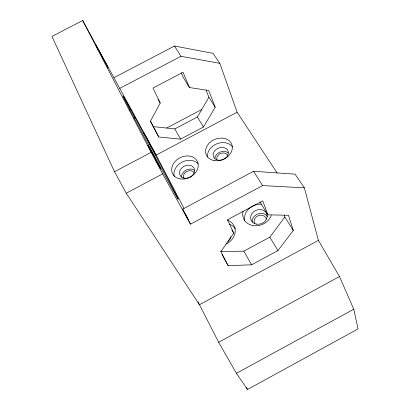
<?xml version="1.0" encoding="UTF-8"?>
<svg xmlns="http://www.w3.org/2000/svg" width="410" height="410" viewBox="0 0 410 410"><rect width="100%" height="100%" fill="white"/><g stroke="black" fill="none" stroke-linecap="round" stroke-linejoin="round"><path stroke-width="0.61" d="M189.482 87.571L183.019 72.273L152.94 88.068L160.208 102.982L150.485 121.109L158.793 137.017L180.584 139.123L203.457 127.013L215.194 107.215L208.644 90.451L189.482 87.571L183.198 77.367L181.261 72.821M150.306 121.099L153.191 126.618L174.824 128.919L197.41 116.983L208.874 97.242L206.122 90.277M267.884 214.835L262.764 200.869L227.535 219.76L233.746 233.172L220.862 251.643L228.078 265.613L251.586 264.824L277.954 250.587L293.309 230.44L288.455 215.276L267.884 214.835L259.935 201.94M220.524 251.591L243.868 251.161L269.857 237.159L284.796 217.013L284.212 215.235M198.01 301.857L218.653 342.268L236.421 373.336L247.486 389.5L358.063 328.907L353.768 309.207L339.495 276.55L318.411 240.388L304.374 187.841L295.077 174.147L253.539 171.283L182.655 209.131L190.491 224.162L262.569 185.586L304.374 187.841M236.421 373.336L353.768 309.207M218.653 342.268L339.495 276.55M318.411 240.388L199.409 304.732L126.239 193.212L114.518 171.718L51.937 36.439L82.687 20.5L156.128 155.088L184.013 208.357M126.239 193.212L162.637 173.886L190.491 224.162M114.518 171.718L151.121 152.346L82.687 20.5M156.128 155.088L237.113 112.207L219.816 63.319L213.046 53.356L174.486 46.028L114.082 77.623M134.029 118.203L135.146 117.614A53.387 0.559 61.9 0 1 169.555 182.091A53.387 0.559 61.9 0 1 172.912 190.004L168.659 182.291A54.279 0.574 61.9 0 1 131.595 112.95A54.279 0.574 61.9 0 1 130.693 109.475L129.581 110.059M166.691 128.023L201.715 109.521M119.699 88.396L180.964 56.298L219.816 63.319M237.113 112.207L277.15 173.02M208.874 97.242L215.194 107.215M284.796 217.013L293.309 230.44M174.486 46.028L180.964 56.298M253.539 171.283L262.569 185.586M197.41 116.983L203.457 127.013M269.857 237.159L277.954 250.587M158.034 99.138L160.208 102.982M231.886 229.877L233.746 233.172M174.824 128.919L180.584 139.123M243.868 251.161L251.586 264.824M182.655 209.131L188.533 219.76M130.693 109.475L135.146 117.614M153.191 126.618L158.793 137.017M222.035 254.395L228.078 265.613M151.121 152.346L162.637 173.886M246.354 387.204L247.486 389.5M174.281 176.541A13.709 10.891 -26.6 0 1 181.845 162.257A13.709 10.891 -26.6 0 1 198.148 163.857M244.688 220.795A14.765 12.587 -20.4 0 1 251.858 206.502M252.406 206.194A14.765 12.587 -20.4 0 1 261.539 204.19M229.19 224.142A14.78 12.659 -26.6 0 1 235.36 228.888M230.784 236.539A8.446 7.231 -26.6 0 1 227.965 241.464M227.294 220.047A14.924 12.725 -26.6 0 1 235.207 231.506A14.924 12.725 -26.6 0 1 225.859 244.124M271.261 215.44A14.903 12.654 -20.4 0 1 253.318 225.597A14.903 12.654 -20.4 0 1 243.089 211.094M181.517 177.099A7.775 6.201 -26.6 0 1 186.002 170.135A7.775 6.201 -26.6 0 1 194.381 170.258M214.896 158.245A7.759 6.17 -22.6 0 1 220.124 152.059A7.759 6.17 -22.6 0 1 228.144 152.884M252.17 222.23A8.364 7.16 -20.3 0 1 257.962 213.928A8.364 7.16 -20.3 0 1 267.658 216.69M207.573 156.984A13.684 10.839 -22.6 0 1 216.782 143.818A13.684 10.839 -22.6 0 1 232.46 146.903M254.815 223.588A6.273 5.371 -20.3 0 1 258.29 215.691A6.273 5.371 -20.3 0 1 266.367 218.966M216.823 159.357A5.817 4.628 -22.6 0 1 220.688 153.473A5.817 4.628 -22.6 0 1 227.509 155.031M183.823 178.268A5.827 4.648 -26.6 0 1 186.74 171.477A5.827 4.648 -26.6 0 1 194.114 172.794M160.659 168.802L147.969 145.371L160.659 168.802M107.963 67.496L95.889 45.141L107.963 67.496M155.744 154.903L143.633 132.491L155.744 154.903M180.18 178.893A13.832 10.926 -26.6 0 0 198.086 163.595A13.832 10.926 -26.6 0 0 176.572 160.038A13.832 10.926 -26.6 0 0 180.18 178.893M214.486 160.643A13.807 10.88 -22.7 0 0 232.121 145.504A13.807 10.88 -22.7 0 0 210.212 142.193A13.807 10.88 -22.7 0 0 214.486 160.643M256.352 224.126A8.436 7.19 -20.4 0 0 266.997 214.64A8.436 7.19 -20.4 0 0 253.318 212.021A8.436 7.19 -20.4 0 0 256.352 224.126M218.202 160.172A7.821 6.191 -22.6 0 0 228.226 151.613A7.821 6.191 -22.6 0 0 215.824 149.65A7.821 6.191 -22.6 0 0 218.202 160.172M184.341 178.186A7.836 6.222 -26.6 0 0 194.514 169.54A7.836 6.222 -26.6 0 0 182.337 167.439A7.836 6.222 -26.6 0 0 184.341 178.186"/></g></svg>
